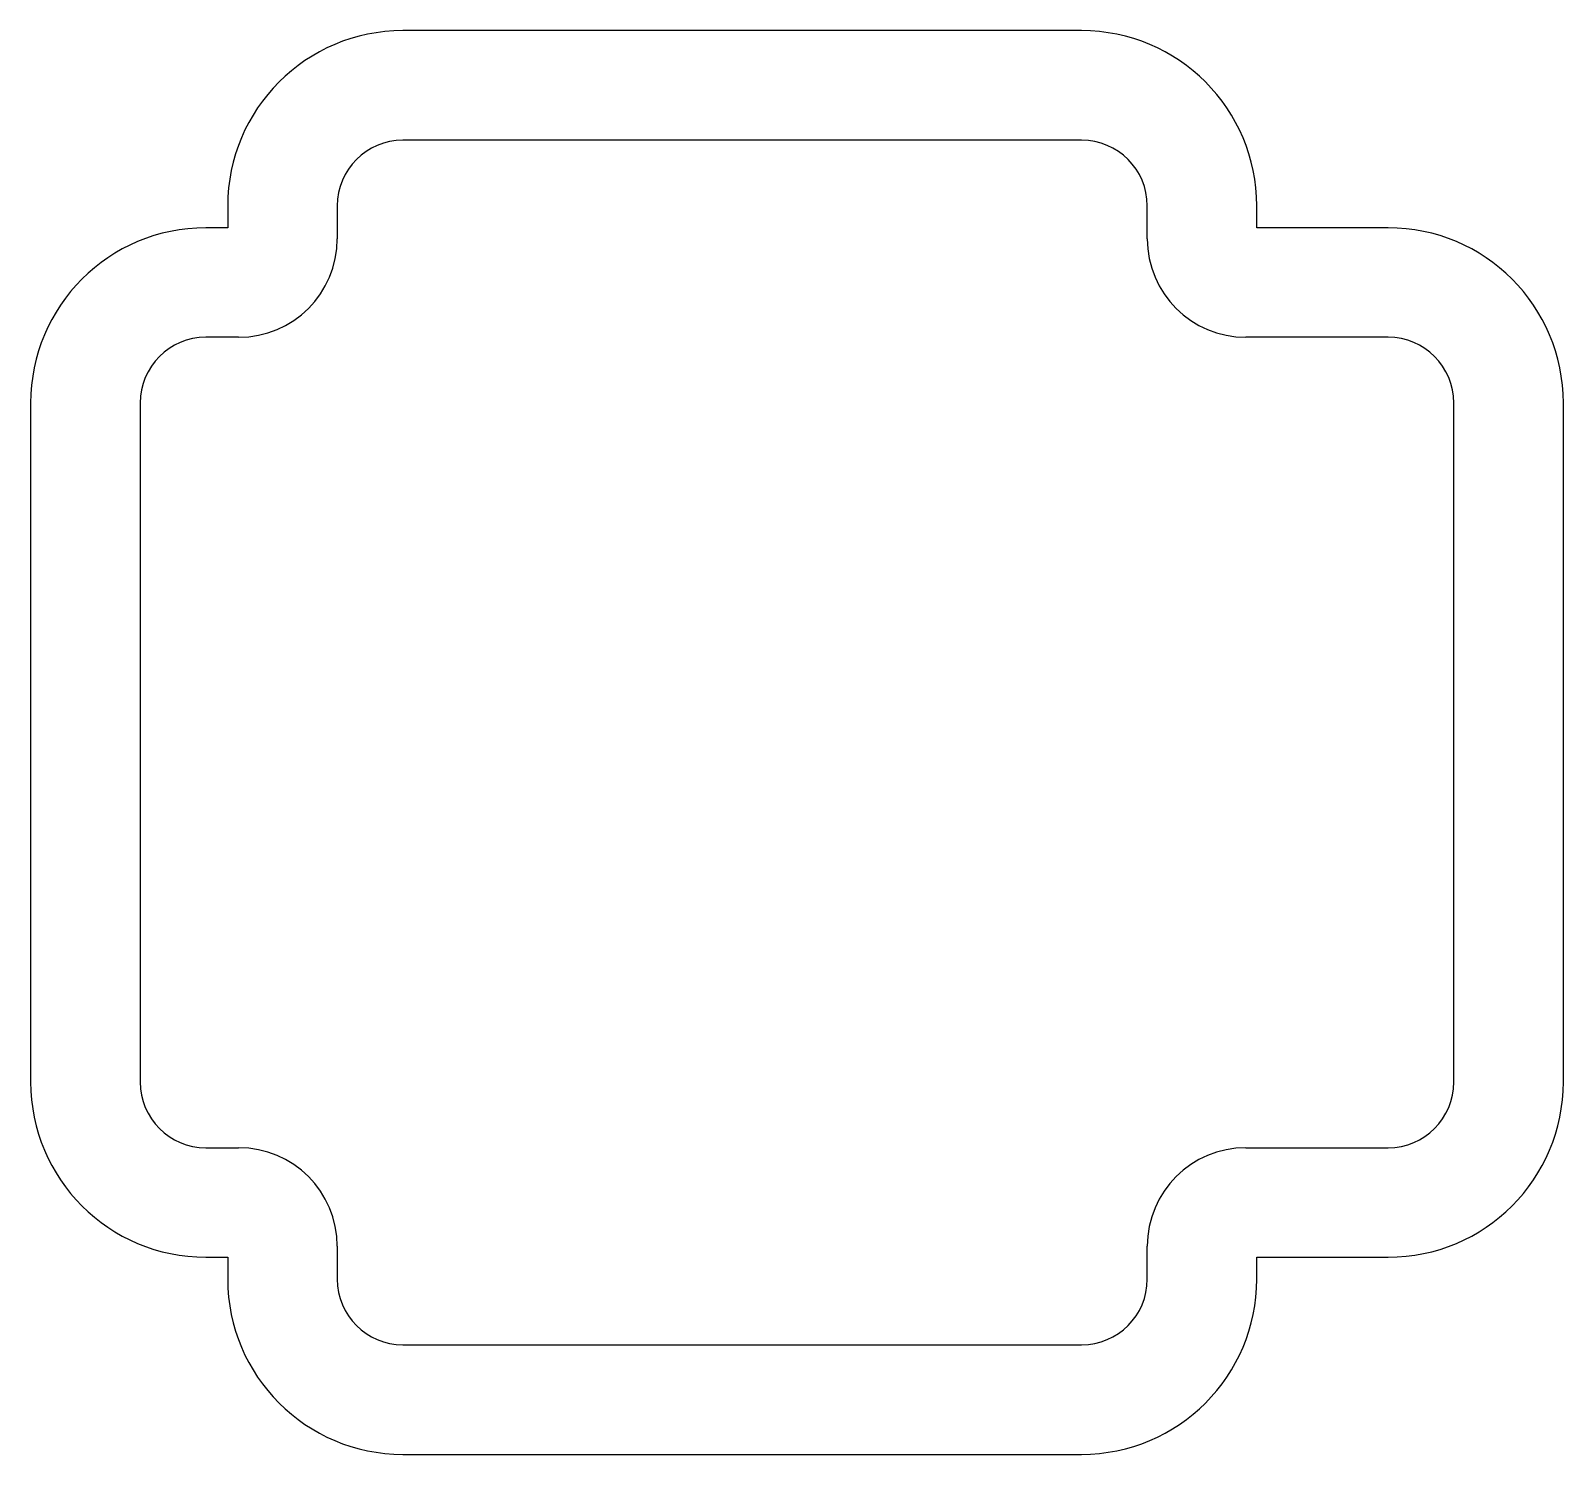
# Model space of a CAD drawing. Header units: millimetres. Extents: x -9.5 to 60.5, y -9.5 to 55.5.
import ezdxf

# ---------------------------------------------------------------- set-up
doc = ezdxf.new("R2010")
doc.units = ezdxf.units.MM

msp = doc.modelspace()

# ---------------------------------------------------------------- linework, layer by layer
at = {"color": 7, "linetype": 'Continuous', "lineweight": 25}
for p, q in [((38.5, 55.5), (7.5, 55.5)), ((38.5, 50.5), (7.5, 50.5)), ((-0.5, 47.5), (-0.5, 46.5)), ((4.5, 47.5), (4.5, 46)), ((41.5, 46), (41.5, 47.5)), ((46.5, 46.5), (46.5, 47.5)), ((-0.5, 46.5), (-1.5, 46.5)), ((52.5, 46.5), (46.5, 46.5)), ((0, 41.5), (-1.5, 41.5)), ((52.5, 41.5), (46, 41.5)), ((-9.5, 38.5), (-9.5, 7.5)), ((-4.5, 38.5), (-4.5, 7.5)), ((55.5, 7.5), (55.5, 38.5)), ((60.5, 7.5), (60.5, 38.5)), ((-1.5, 4.5), (0, 4.5)), ((46, 4.5), (52.5, 4.5)), ((4.5, 0), (4.5, -1.5)), ((41.5, -1.5), (41.5, 0)), ((-1.5, -0.5), (-0.5, -0.5)), ((-0.5, -0.5), (-0.5, -1.5)), ((46.5, -0.5), (52.5, -0.5)), ((46.5, -1.5), (46.5, -0.5)), ((7.5, -4.5), (38.5, -4.5)), ((7.5, -9.5), (38.5, -9.5))]:
    msp.add_line(p, q, dxfattribs=at)
for centre, radius, start, end in [((7.5, 47.5), 8, 90, 180), ((38.5, 47.5), 8, 0, 90), ((7.5, 47.5), 3, 90, 180), ((38.5, 47.5), 3, 0, 90), ((-1.5, 38.5), 8, 90, 180), ((52.5, 38.5), 8, 0, 90), ((0, 46), 4.5, 270, 0), ((46, 46), 4.5, 180, 270), ((-1.5, 38.5), 3, 90, 180), ((52.5, 38.5), 3, 0, 90), ((-1.5, 7.5), 8, 180, 270), ((-1.5, 7.5), 3, 180, 270), ((52.5, 7.5), 3, 270, 0), ((52.5, 7.5), 8, 270, 0), ((0, 0), 4.5, 0, 90), ((46, 0), 4.5, 90, 180), ((7.5, -1.5), 8, 180, 270), ((7.5, -1.5), 3, 180, 270), ((38.5, -1.5), 3, 270, 0), ((38.5, -1.5), 8, 270, 0)]:
    msp.add_arc(centre, radius, start, end, dxfattribs=at)

doc.saveas('drawing.dxf')
